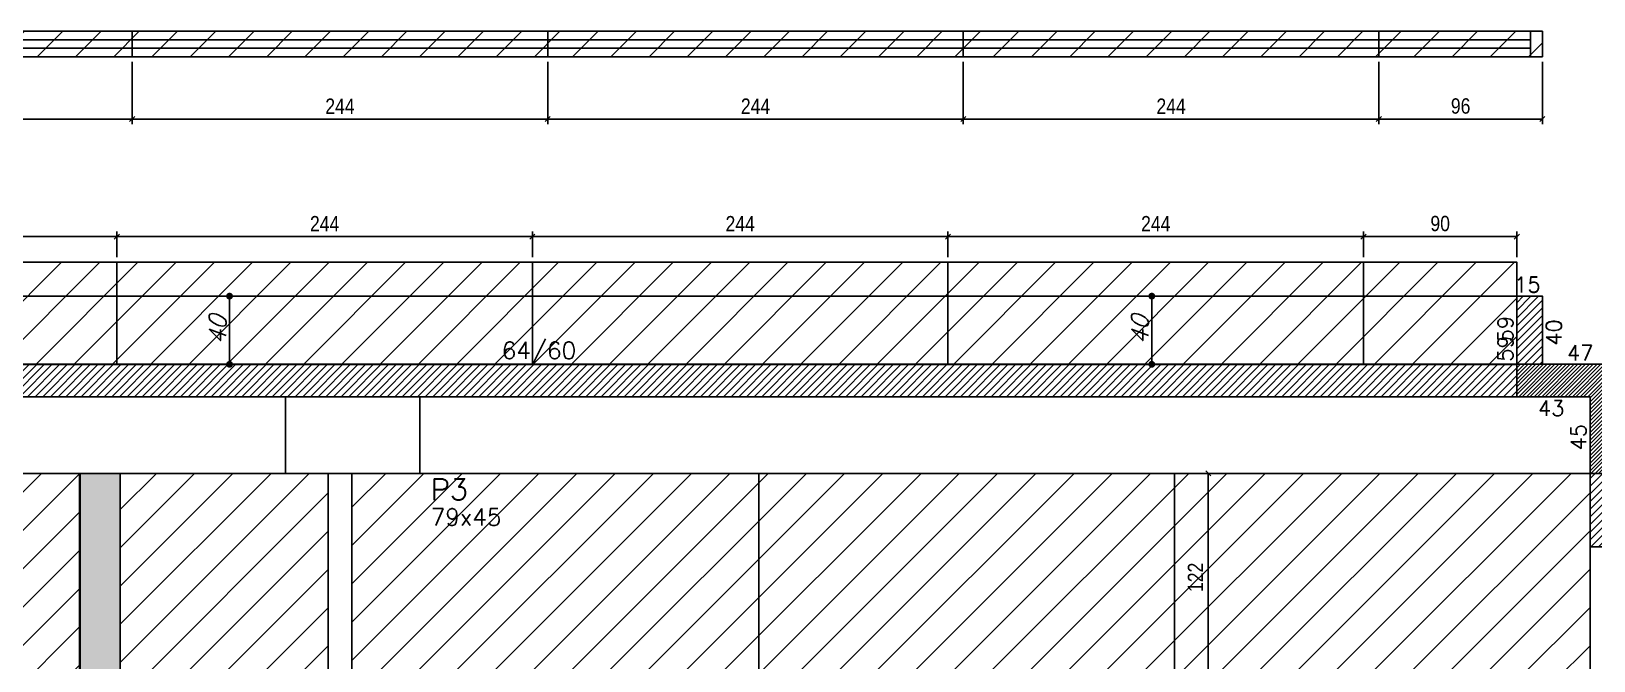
# Model space of a CAD drawing. Extents: x 1860 to 8661, y -614 to 3008.
# Drawn here: x 4649 to 5566, y 1963 to 2332 of the extents above; entities that cross this region are included whole.
import ezdxf

# ---------------------------------------------------------------- set-up
doc = ezdxf.new("R2010")
doc.units = 0
for name, color, linetype in [('COTA', 241, 'Continuous'), ('F-AUX-RED', 1, 'Continuous'), ('F-COTAS', 106, 'Continuous'), ('F-LAJES', 3, 'Continuous'), ('F-PILARES-DIM', 172, 'Continuous'), ('F-PILARES-HACH', 174, 'Continuous'), ('F-PILARES-M', 170, 'Continuous'), ('F-PILARES-NOME', 170, 'Continuous'), ('F-VIGAS', 3, 'Continuous'), ('F-VIGAS-DIM', 2, 'Continuous'), ('Painéis', 200, 'Continuous'), ('SARR_2.2x7', 40, 'Continuous')]:
    doc.layers.add(name, color=color, linetype=linetype)
doc.layers.add('Hachura', color=251, linetype='Continuous', lineweight=9)
doc.styles.add('COTA TECNICA-50', font='techl___.ttf', dxfattribs={"height": 9})
doc.styles.add('CP-TEXT-INCL', font='romans.shx', dxfattribs={"oblique": 20})
doc.styles.add('MCP', font='romans.shx')
doc.dimstyles.new('COTA PAINEL-50', dxfattribs={"dimtxt": 9, "dimasz": 3, "dimexe": 3, "dimexo": 3, "dimgap": 3, "dimtad": 1, "dimdec": 1, "dimzin": 12, "dimdsep": 46, "dimtxsty": 'COTA TECNICA-50', "dimblk1": 'OBLIQUE', "dimblk2": 'OBLIQUE', "dimsah": 1, "dimcen": 0.9, "dimclrd": 4, "dimclre": 4, "dimclrt": 240, "dimadec": 1, "dimazin": 3, "dimtfac": 1, "dimtdec": 1, "dimtmove": 0, "dimatfit": 3, "dimfxl": 1, "dimtolj": 1, "dimtzin": 12, "dimarcsym": 0})
doc.dimstyles.new('CP-COTAS-50', dxfattribs={"dimscale": 0.8, "dimtxt": 12.5, "dimasz": 5, "dimexe": 5, "dimexo": 5, "dimgap": 2.5, "dimtad": 1, "dimdec": 1, "dimdsep": 46, "dimtxsty": 'CP-TEXT-INCL', "dimblk1": 'DOT', "dimblk2": 'DOT', "dimsah": 1, "dimcen": 9, "dimclrd": 256, "dimclre": 256, "dimclrt": 256, "dimadec": 0, "dimazin": 0, "dimtfac": 1, "dimtdec": 1, "dimtmove": 2, "dimatfit": 3, "dimldrblk": 'DOT', "dimfxl": 5, "dimtolj": 1, "dimarcsym": 0})

# ---------------------------------------------------------------- blocks, each defined once
blk = doc.blocks.new('_Dot')
at = {"color": 0, "linetype": 'ByBlock', "lineweight": -2}
blk.add_line((-0.5, 0), (-1, 0), dxfattribs=at)
at = {"color": 0, "linetype": 'ByBlock', "const_width": 0.5}
blk.add_lwpolyline([(-0.25, 0, 1), (0.25, 0, 1)], format="xyb", close=True, dxfattribs=at)
blk = doc.blocks.new('*D1051')
at = {"layer": 'Defpoints', "color": 0, "transparency": 16777216}
for p in [(4765.06, 2176.89), (4765.06, 2136.89), (4765.06, 2136.89)]:
    blk.add_point(p, dxfattribs=at)
at = {"layer": 'F-COTAS', "lineweight": -2, "transparency": 16777216}
blk.add_line((4765.06, 2172.89), (4765.06, 2140.89), dxfattribs=at)
at = {"layer": 'F-COTAS', "lineweight": -2, "transparency": 16777216, "xscale": 4, "yscale": 4, "zscale": 4}
for p, rotation in [((4765.06, 2176.89), 90), ((4765.06, 2136.89), 270)]:
    blk.add_blockref('_Dot', p, dxfattribs=dict(at, rotation=rotation))
at = {"layer": 'F-COTAS', "transparency": 16777216, "insert": (4758.06, 2156.89), "char_height": 10, "attachment_point": 5, "rotation": 90, "style": 'CP-TEXT-INCL'}
blk.add_mtext('\\A1;40', dxfattribs=at)
blk = doc.blocks.new('*D1052')
at = {"layer": 'Defpoints', "color": 0, "transparency": 16777216}
for p in [(5306.54, 2176.89), (5306.54, 2136.89), (5306.54, 2136.89)]:
    blk.add_point(p, dxfattribs=at)
at = {"layer": 'F-COTAS', "lineweight": -2, "transparency": 16777216}
blk.add_line((5306.54, 2172.89), (5306.54, 2140.89), dxfattribs=at)
at = {"layer": 'F-COTAS', "lineweight": -2, "transparency": 16777216, "xscale": 4, "yscale": 4, "zscale": 4}
for p, rotation in [((5306.54, 2176.89), 90), ((5306.54, 2136.89), 270)]:
    blk.add_blockref('_Dot', p, dxfattribs=dict(at, rotation=rotation))
at = {"layer": 'F-COTAS', "transparency": 16777216, "insert": (5299.54, 2156.89), "char_height": 10, "attachment_point": 5, "rotation": 90, "style": 'CP-TEXT-INCL'}
blk.add_mtext('\\A1;40', dxfattribs=at)
blk = doc.blocks.new('_Oblique')
at = {"color": 0, "linetype": 'ByBlock', "lineweight": -2}
blk.add_line((-0.5, -0.5), (0.5, 0.5), dxfattribs=at)
blk = doc.blocks.new('*D1075')
at = {"layer": 'COTA', "color": 4, "lineweight": -2, "transparency": 16777216}
for p, q in [((5322.87, 2072.89), (5342.73, 2072.89)), ((5339.73, 1950.89), (5339.73, 2072.89)), ((5322.87, 1950.89), (5342.73, 1950.89))]:
    blk.add_line(p, q, dxfattribs=at)
at = {"layer": 'Defpoints', "color": 0, "transparency": 16777216}
for p in [(5319.87, 2072.89), (5339.73, 2072.89), (5319.87, 1950.89)]:
    blk.add_point(p, dxfattribs=at)
at = {"layer": 'COTA', "color": 4, "lineweight": -2, "transparency": 16777216, "xscale": 3, "yscale": 3, "zscale": 3}
for p, rotation in [((5339.73, 2072.89), 90), ((5339.73, 1950.89), 270)]:
    blk.add_blockref('_Oblique', p, dxfattribs=dict(at, rotation=rotation))
at = {"layer": 'COTA', "color": 240, "transparency": 16777216, "insert": (5332.18, 2011.89), "char_height": 9, "attachment_point": 5, "rotation": 90, "style": 'COTA TECNICA-50'}
blk.add_mtext('\\A1;122', dxfattribs=at)
blk = doc.blocks.new('*D1380')
at = {"layer": 'COTA', "color": 4, "lineweight": -2, "transparency": 16777216}
for p, q in [((4454.87, 2199.79), (4454.87, 2214.83)), ((4454.87, 2211.83), (4698.87, 2211.83)), ((4698.87, 2199.79), (4698.87, 2214.83))]:
    blk.add_line(p, q, dxfattribs=at)
at = {"layer": 'Defpoints', "color": 0, "transparency": 16777216}
for p in [(4698.87, 2211.83), (4454.87, 2196.79), (4698.87, 2196.79)]:
    blk.add_point(p, dxfattribs=at)
at = {"layer": 'COTA', "color": 4, "lineweight": -2, "transparency": 16777216, "xscale": 3, "yscale": 3, "zscale": 3, "rotation": 180}
blk.add_blockref('_Oblique', (4454.87, 2211.83), dxfattribs=at)
at = {"layer": 'COTA', "color": 4, "lineweight": -2, "transparency": 16777216, "xscale": 3, "yscale": 3, "zscale": 3}
blk.add_blockref('_Oblique', (4698.87, 2211.83), dxfattribs=at)
at = {"layer": 'COTA', "color": 240, "transparency": 16777216, "insert": (4576.87, 2219.4), "char_height": 9, "attachment_point": 5, "style": 'COTA TECNICA-50'}
blk.add_mtext('\\A1;244', dxfattribs=at)
blk = doc.blocks.new('*D1381')
at = {"layer": 'COTA', "color": 4, "lineweight": -2, "transparency": 16777216}
for p, q in [((4698.87, 2199.79), (4698.87, 2214.83)), ((4698.87, 2211.83), (4942.87, 2211.83)), ((4942.87, 2199.79), (4942.87, 2214.83))]:
    blk.add_line(p, q, dxfattribs=at)
at = {"layer": 'Defpoints', "color": 0, "transparency": 16777216}
for p in [(4942.87, 2211.83), (4698.87, 2196.79), (4942.87, 2196.79)]:
    blk.add_point(p, dxfattribs=at)
at = {"layer": 'COTA', "color": 4, "lineweight": -2, "transparency": 16777216, "xscale": 3, "yscale": 3, "zscale": 3, "rotation": 180}
blk.add_blockref('_Oblique', (4698.87, 2211.83), dxfattribs=at)
at = {"layer": 'COTA', "color": 4, "lineweight": -2, "transparency": 16777216, "xscale": 3, "yscale": 3, "zscale": 3}
blk.add_blockref('_Oblique', (4942.87, 2211.83), dxfattribs=at)
at = {"layer": 'COTA', "color": 240, "transparency": 16777216, "insert": (4820.87, 2219.4), "char_height": 9, "attachment_point": 5, "style": 'COTA TECNICA-50'}
blk.add_mtext('\\A1;244', dxfattribs=at)
blk = doc.blocks.new('*D1382')
at = {"layer": 'COTA', "color": 4, "lineweight": -2, "transparency": 16777216}
for p, q in [((4942.87, 2199.79), (4942.87, 2214.83)), ((4942.87, 2211.83), (5186.87, 2211.83)), ((5186.87, 2199.79), (5186.87, 2214.83))]:
    blk.add_line(p, q, dxfattribs=at)
at = {"layer": 'Defpoints', "color": 0, "transparency": 16777216}
for p in [(5186.87, 2211.83), (4942.87, 2196.79), (5186.87, 2196.79)]:
    blk.add_point(p, dxfattribs=at)
at = {"layer": 'COTA', "color": 4, "lineweight": -2, "transparency": 16777216, "xscale": 3, "yscale": 3, "zscale": 3, "rotation": 180}
blk.add_blockref('_Oblique', (4942.87, 2211.83), dxfattribs=at)
at = {"layer": 'COTA', "color": 4, "lineweight": -2, "transparency": 16777216, "xscale": 3, "yscale": 3, "zscale": 3}
blk.add_blockref('_Oblique', (5186.87, 2211.83), dxfattribs=at)
at = {"layer": 'COTA', "color": 240, "transparency": 16777216, "insert": (5064.87, 2219.4), "char_height": 9, "attachment_point": 5, "style": 'COTA TECNICA-50'}
blk.add_mtext('\\A1;244', dxfattribs=at)
blk = doc.blocks.new('*D1383')
at = {"layer": 'COTA', "color": 4, "lineweight": -2, "transparency": 16777216}
for p, q in [((5186.87, 2199.79), (5186.87, 2214.83)), ((5186.87, 2211.83), (5430.87, 2211.83)), ((5430.87, 2199.79), (5430.87, 2214.83))]:
    blk.add_line(p, q, dxfattribs=at)
at = {"layer": 'Defpoints', "color": 0, "transparency": 16777216}
for p in [(5430.87, 2211.83), (5186.87, 2196.79), (5430.87, 2196.79)]:
    blk.add_point(p, dxfattribs=at)
at = {"layer": 'COTA', "color": 4, "lineweight": -2, "transparency": 16777216, "xscale": 3, "yscale": 3, "zscale": 3, "rotation": 180}
blk.add_blockref('_Oblique', (5186.87, 2211.83), dxfattribs=at)
at = {"layer": 'COTA', "color": 4, "lineweight": -2, "transparency": 16777216, "xscale": 3, "yscale": 3, "zscale": 3}
blk.add_blockref('_Oblique', (5430.87, 2211.83), dxfattribs=at)
at = {"layer": 'COTA', "color": 240, "transparency": 16777216, "insert": (5308.87, 2219.4), "char_height": 9, "attachment_point": 5, "style": 'COTA TECNICA-50'}
blk.add_mtext('\\A1;244', dxfattribs=at)
blk = doc.blocks.new('*D1384')
at = {"layer": 'COTA', "color": 4, "lineweight": -2, "transparency": 16777216}
for p, q in [((5430.87, 2199.79), (5430.87, 2214.83)), ((5430.87, 2211.83), (5520.87, 2211.83)), ((5520.87, 2199.79), (5520.87, 2214.83))]:
    blk.add_line(p, q, dxfattribs=at)
at = {"layer": 'Defpoints', "color": 0, "transparency": 16777216}
for p in [(5520.87, 2211.83), (5430.87, 2196.79), (5520.87, 2196.79)]:
    blk.add_point(p, dxfattribs=at)
at = {"layer": 'COTA', "color": 4, "lineweight": -2, "transparency": 16777216, "xscale": 3, "yscale": 3, "zscale": 3, "rotation": 180}
blk.add_blockref('_Oblique', (5430.87, 2211.83), dxfattribs=at)
at = {"layer": 'COTA', "color": 4, "lineweight": -2, "transparency": 16777216, "xscale": 3, "yscale": 3, "zscale": 3}
blk.add_blockref('_Oblique', (5520.87, 2211.83), dxfattribs=at)
at = {"layer": 'COTA', "color": 240, "transparency": 16777216, "insert": (5475.87, 2219.45), "char_height": 9, "attachment_point": 5, "style": 'COTA TECNICA-50'}
blk.add_mtext('\\A1;90', dxfattribs=at)
blk = doc.blocks.new('*D1328')
at = {"layer": 'COTA', "color": 4, "lineweight": -2, "transparency": 16777216}
for p, q in [((4463.87, 2314.3), (4463.87, 2277.79)), ((4707.87, 2314.3), (4707.87, 2277.79)), ((4463.87, 2280.79), (4707.87, 2280.79))]:
    blk.add_line(p, q, dxfattribs=at)
at = {"layer": 'Defpoints', "color": 0, "transparency": 16777216}
for p in [(4463.87, 2317.3), (4707.87, 2317.3), (4707.87, 2280.79)]:
    blk.add_point(p, dxfattribs=at)
at = {"layer": 'COTA', "color": 4, "lineweight": -2, "transparency": 16777216, "xscale": 3, "yscale": 3, "zscale": 3, "rotation": 180}
blk.add_blockref('_Oblique', (4463.87, 2280.79), dxfattribs=at)
at = {"layer": 'COTA', "color": 4, "lineweight": -2, "transparency": 16777216, "xscale": 3, "yscale": 3, "zscale": 3}
blk.add_blockref('_Oblique', (4707.87, 2280.79), dxfattribs=at)
at = {"layer": 'COTA', "color": 240, "transparency": 16777216, "insert": (4585.87, 2288.35), "char_height": 9, "attachment_point": 5, "style": 'COTA TECNICA-50'}
blk.add_mtext('\\A1;244', dxfattribs=at)
blk = doc.blocks.new('*D1330')
at = {"layer": 'COTA', "color": 4, "lineweight": -2, "transparency": 16777216}
for p, q in [((4707.87, 2314.3), (4707.87, 2277.79)), ((4951.87, 2314.3), (4951.87, 2277.79)), ((4707.87, 2280.79), (4951.87, 2280.79))]:
    blk.add_line(p, q, dxfattribs=at)
at = {"layer": 'Defpoints', "color": 0, "transparency": 16777216}
for p in [(4707.87, 2317.3), (4951.87, 2317.3), (4951.87, 2280.79)]:
    blk.add_point(p, dxfattribs=at)
at = {"layer": 'COTA', "color": 4, "lineweight": -2, "transparency": 16777216, "xscale": 3, "yscale": 3, "zscale": 3, "rotation": 180}
blk.add_blockref('_Oblique', (4707.87, 2280.79), dxfattribs=at)
at = {"layer": 'COTA', "color": 4, "lineweight": -2, "transparency": 16777216, "xscale": 3, "yscale": 3, "zscale": 3}
blk.add_blockref('_Oblique', (4951.87, 2280.79), dxfattribs=at)
at = {"layer": 'COTA', "color": 240, "transparency": 16777216, "insert": (4829.87, 2288.35), "char_height": 9, "attachment_point": 5, "style": 'COTA TECNICA-50'}
blk.add_mtext('\\A1;244', dxfattribs=at)
blk = doc.blocks.new('*D1331')
at = {"layer": 'COTA', "color": 4, "lineweight": -2, "transparency": 16777216}
for p, q in [((4951.87, 2314.3), (4951.87, 2277.79)), ((5195.87, 2314.3), (5195.87, 2277.79)), ((4951.87, 2280.79), (5195.87, 2280.79))]:
    blk.add_line(p, q, dxfattribs=at)
at = {"layer": 'Defpoints', "color": 0, "transparency": 16777216}
for p in [(4951.87, 2317.3), (5195.87, 2317.3), (5195.87, 2280.79)]:
    blk.add_point(p, dxfattribs=at)
at = {"layer": 'COTA', "color": 4, "lineweight": -2, "transparency": 16777216, "xscale": 3, "yscale": 3, "zscale": 3, "rotation": 180}
blk.add_blockref('_Oblique', (4951.87, 2280.79), dxfattribs=at)
at = {"layer": 'COTA', "color": 4, "lineweight": -2, "transparency": 16777216, "xscale": 3, "yscale": 3, "zscale": 3}
blk.add_blockref('_Oblique', (5195.87, 2280.79), dxfattribs=at)
at = {"layer": 'COTA', "color": 240, "transparency": 16777216, "insert": (5073.87, 2288.35), "char_height": 9, "attachment_point": 5, "style": 'COTA TECNICA-50'}
blk.add_mtext('\\A1;244', dxfattribs=at)
blk = doc.blocks.new('*D1332')
at = {"layer": 'COTA', "color": 4, "lineweight": -2, "transparency": 16777216}
for p, q in [((5195.87, 2314.3), (5195.87, 2277.79)), ((5439.87, 2314.3), (5439.87, 2277.79)), ((5195.87, 2280.79), (5439.87, 2280.79))]:
    blk.add_line(p, q, dxfattribs=at)
at = {"layer": 'Defpoints', "color": 0, "transparency": 16777216}
for p in [(5195.87, 2317.3), (5439.87, 2317.3), (5439.87, 2280.79)]:
    blk.add_point(p, dxfattribs=at)
at = {"layer": 'COTA', "color": 4, "lineweight": -2, "transparency": 16777216, "xscale": 3, "yscale": 3, "zscale": 3, "rotation": 180}
blk.add_blockref('_Oblique', (5195.87, 2280.79), dxfattribs=at)
at = {"layer": 'COTA', "color": 4, "lineweight": -2, "transparency": 16777216, "xscale": 3, "yscale": 3, "zscale": 3}
blk.add_blockref('_Oblique', (5439.87, 2280.79), dxfattribs=at)
at = {"layer": 'COTA', "color": 240, "transparency": 16777216, "insert": (5317.87, 2288.35), "char_height": 9, "attachment_point": 5, "style": 'COTA TECNICA-50'}
blk.add_mtext('\\A1;244', dxfattribs=at)
blk = doc.blocks.new('*D1333')
at = {"layer": 'COTA', "color": 4, "lineweight": -2, "transparency": 16777216}
for p, q in [((5439.87, 2314.3), (5439.87, 2277.79)), ((5535.87, 2314.3), (5535.87, 2277.79)), ((5439.87, 2280.79), (5535.87, 2280.79))]:
    blk.add_line(p, q, dxfattribs=at)
at = {"layer": 'Defpoints', "color": 0, "transparency": 16777216}
for p in [(5439.87, 2317.3), (5535.87, 2317.3), (5535.87, 2280.79)]:
    blk.add_point(p, dxfattribs=at)
at = {"layer": 'COTA', "color": 4, "lineweight": -2, "transparency": 16777216, "xscale": 3, "yscale": 3, "zscale": 3, "rotation": 180}
blk.add_blockref('_Oblique', (5439.87, 2280.79), dxfattribs=at)
at = {"layer": 'COTA', "color": 4, "lineweight": -2, "transparency": 16777216, "xscale": 3, "yscale": 3, "zscale": 3}
blk.add_blockref('_Oblique', (5535.87, 2280.79), dxfattribs=at)
at = {"layer": 'COTA', "color": 240, "transparency": 16777216, "insert": (5487.87, 2288.4), "char_height": 9, "attachment_point": 5, "style": 'COTA TECNICA-50'}
blk.add_mtext('\\A1;96', dxfattribs=at)

msp = doc.modelspace()

# ---------------------------------------------------------------- hatches: boundary and pattern name
at = {"layer": 'F-AUX-RED'}
h = msp.add_hatch(dxfattribs=at)
h.set_pattern_fill('ANSI31', color=256)
h.set_pattern_definition([(45, (4454.8736, -4261.1125), (-2.245064, 2.245064), [])])
h.paths.add_polyline_path([(5582.87, 2136.89), (3294.87, 2136.89), (3294.87, 2117.89), (5563.87, 2117.89), (5563.87, 2029.89), (5582.87, 2029.89)])
at = {"layer": 'F-PILARES-HACH', "linetype": 'Continuous'}
h = msp.add_hatch(dxfattribs=at)
h.set_pattern_fill('ANSI31', color=256, style=0)
h.set_pattern_definition([(45, (4454.8736, 738.7875), (-2.245064, 2.245064), [])])
h.paths.add_polyline_path([(5520.87, 2176.79), (5520.87, 2117.79), (5563.87, 2117.79), (5563.87, 2072.79), (5582.87, 2072.79), (5582.87, 2136.79), (5535.87, 2136.79), (5535.87, 2176.79)], flags=16)
at = {"layer": 'Hachura', "linetype": 'ByBlock'}
h = msp.add_hatch(dxfattribs=at)
h.set_pattern_fill('ANSI31', color=256, scale=5)
h.paths.add_polyline_path([(3234.87, 1436.29), (3294.87, 1436.29), (3294.87, 1680.29), (3234.87, 1680.29)])
h.paths.add_polyline_path([(3234.87, 1680.29), (3294.87, 1680.29), (3294.87, 1924.29), (3234.87, 1924.29)])
h.paths.add_polyline_path([(3234.87, 1924.29), (3294.87, 1924.29), (3294.87, 2136.79), (3234.87, 2136.79)])
h.paths.add_polyline_path([(3478.87, 2136.79), (3478.87, 2196.79), (3234.87, 2196.79), (3234.87, 2136.79)])
h.paths.add_polyline_path([(3722.87, 2136.79), (3722.87, 2196.79), (3478.87, 2196.79), (3478.87, 2136.79)])
h.paths.add_polyline_path([(3966.87, 2136.79), (3966.87, 2196.79), (3722.87, 2196.79), (3722.87, 2136.79)])
h.paths.add_polyline_path([(4210.87, 2136.79), (4210.87, 2196.79), (3966.87, 2196.79), (3966.87, 2136.79)])
h.paths.add_polyline_path([(4454.87, 2136.79), (4454.87, 2196.79), (4210.87, 2196.79), (4210.87, 2136.79)])
h.paths.add_polyline_path([(4454.87, 2196.79), (4454.87, 2136.79), (4698.87, 2136.79), (4698.87, 2196.79)])
h.paths.add_polyline_path([(4698.87, 2196.79), (4698.87, 2136.79), (4942.87, 2136.79), (4942.87, 2196.79)])
h.paths.add_polyline_path([(4942.87, 2196.79), (4942.87, 2136.79), (5186.87, 2136.79), (5186.87, 2196.79)])
h.paths.add_polyline_path([(5186.87, 2196.79), (5186.87, 2136.79), (5430.87, 2136.79), (5430.87, 2196.79)])
h.paths.add_polyline_path([(5520.87, 2136.79), (5520.87, 2196.79), (5430.87, 2196.79), (5430.87, 2136.79)])
h.paths.add_polyline_path([(5439.87, 2332.3), (5439.87, 2317.3), (5535.87, 2317.3), (5535.87, 2332.3)])
h.paths.add_polyline_path([(5439.87, 2317.3), (5439.87, 2332.3), (5195.87, 2332.3), (5195.87, 2317.3)])
h.paths.add_polyline_path([(4951.87, 2332.3), (4951.87, 2317.3), (5195.87, 2317.3), (5195.87, 2332.3)])
h.paths.add_polyline_path([(4951.87, 2317.3), (4951.87, 2332.3), (4707.87, 2332.3), (4707.87, 2317.3)])
h.paths.add_polyline_path([(4463.87, 2332.3), (4463.87, 2317.3), (4707.87, 2317.3), (4707.87, 2332.3)])
h.paths.add_polyline_path([(4219.87, 2332.3), (4219.87, 2317.3), (4463.87, 2317.3), (4463.87, 2332.3)])
h.paths.add_polyline_path([(4219.87, 2317.3), (4219.87, 2332.3), (3975.87, 2332.3), (3975.87, 2317.3)])
h.paths.add_polyline_path([(3975.87, 2317.3), (3975.87, 2332.3), (3731.87, 2332.3), (3731.87, 2317.3)])
h.paths.add_polyline_path([(3731.87, 2317.3), (3731.87, 2332.3), (3487.87, 2332.3), (3487.87, 2317.3)])
h.paths.add_polyline_path([(3243.87, 2332.3), (3243.87, 2317.3), (3487.87, 2317.3), (3487.87, 2332.3)])
h.paths.add_polyline_path([(3153.66, 1932.79), (3168.66, 1932.79), (3168.66, 2176.79), (3153.66, 2176.79)])
h.paths.add_polyline_path([(3168.66, 1932.79), (3153.66, 1932.79), (3153.66, 1688.79), (3168.66, 1688.79)])
h.paths.add_polyline_path([(3153.66, 1665.29), (3168.66, 1665.29), (3168.66, 1688.79), (3153.66, 1688.79)])
h.paths.add_polyline_path([(3153.66, 1421.29), (3168.66, 1421.29), (3168.66, 1665.29), (3153.66, 1665.29)])
h = msp.add_hatch(dxfattribs=at)
h.set_pattern_fill('ANSI31', color=256, scale=5)
h.paths.add_polyline_path([(4534.87, 2072.89), (4412.87, 2072.89), (4412.87, 1828.89), (4534.87, 1828.89)])
h.paths.add_polyline_path([(4676.87, 2072.89), (4554.87, 2072.89), (4554.87, 1828.89), (4676.87, 1828.89)])
h.paths.add_polyline_path([(4700.87, 1828.89), (4822.87, 1828.89), (4822.87, 2072.89), (4797.87, 2072.89), (4700.87, 2072.89)])
h.paths.add_polyline_path([(4822.87, 1828.89), (4700.87, 1828.89), (4700.87, 1622.39), (4822.87, 1622.39)])
h = msp.add_hatch(color=256, dxfattribs=at)
h.dxf.hatch_style = 1
h.paths.add_polyline_path([(4554.87, 2072.89), (4534.87, 2072.89), (4534.87, 2053.39), (4554.87, 2053.39)])
h.paths.add_polyline_path([(4554.87, 2053.39), (4534.87, 2053.39), (4534.87, 2034.39), (4554.87, 2034.39)])
h.paths.add_polyline_path([(4554.87, 2034.39), (4534.87, 2034.39), (4534.87, 1828.89), (4554.87, 1828.89)])
h.paths.add_polyline_path([(4554.87, 1828.89), (4534.87, 1828.89), (4534.87, 1622.39), (4554.87, 1622.39)])
h.paths.add_polyline_path([(4700.87, 1828.89), (4677.37, 1828.89), (4677.37, 1622.39), (4700.87, 1622.39)])
h.paths.add_polyline_path([(4700.87, 2034.39), (4677.37, 2034.39), (4677.37, 1828.89), (4700.87, 1828.89)])
h.paths.add_polyline_path([(4700.87, 2053.39), (4677.37, 2053.39), (4677.37, 2034.39), (4700.87, 2034.39)])
h.paths.add_polyline_path([(4700.87, 2072.89), (4677.37, 2072.89), (4677.37, 2053.39), (4700.87, 2053.39)])
h = msp.add_hatch(dxfattribs=at)
h.set_pattern_fill('ANSI31', color=256, scale=5)
h.paths.add_polyline_path([(5075.87, 1950.89), (5075.87, 2072.89), (4876.87, 2072.89), (4836.87, 2072.89), (4836.87, 1950.89)])
h.paths.add_polyline_path([(5075.87, 2072.89), (5075.87, 1950.89), (5319.87, 1950.89), (5319.87, 2072.89)])
h.paths.add_polyline_path([(5563.87, 1950.89), (5563.87, 2039.39), (5563.87, 2072.89), (5319.87, 2072.89), (5319.87, 1950.89)])
h.paths.add_polyline_path([(5319.87, 1930.89), (5319.87, 1808.89), (5563.87, 1808.89), (5563.87, 1930.89)])
h.paths.add_polyline_path([(5319.87, 1930.89), (5075.87, 1930.89), (5075.87, 1808.89), (5319.87, 1808.89)])
h.paths.add_polyline_path([(5075.87, 1930.89), (4836.87, 1930.89), (4836.87, 1808.89), (5075.87, 1808.89)])
h.paths.add_polyline_path([(5075.87, 1788.39), (4836.87, 1788.39), (4836.87, 1666.39), (5075.87, 1666.39)])
h.paths.add_polyline_path([(5075.87, 1788.39), (5075.87, 1666.39), (5319.87, 1666.39), (5319.87, 1788.39)])
h.paths.add_polyline_path([(5191.87, 1646.39), (5191.87, 1567.39), (5319.87, 1567.39), (5319.87, 1646.39)])
h.paths.add_polyline_path([(5563.87, 1646.39), (5319.87, 1646.39), (5319.87, 1567.39), (5563.87, 1567.39)])
h.paths.add_polyline_path([(5563.87, 1666.39), (5563.87, 1788.39), (5319.87, 1788.39), (5319.87, 1666.39)])

# ---------------------------------------------------------------- linework, layer by layer
at = {"layer": 'F-AUX-RED', "color": 2}
for p, q in [((5582.87, 2136.89), (3294.87, 2136.89)), ((3294.87, 2117.89), (5563.87, 2117.89)), ((5563.87, 2029.89), (5563.87, 2117.89)), ((5563.87, 2029.89), (5582.87, 2029.89))]:
    msp.add_line(p, q, dxfattribs=at)
at = {"layer": 'F-LAJES', "linetype": 'Continuous'}
msp.add_line((3254.87, 2176.89), (5535.87, 2176.89), dxfattribs=at)
at = {"layer": 'F-PILARES-M', "linetype": 'Continuous'}
for points in [[(5520.87, 2176.89), (5520.87, 2117.89), (5563.87, 2117.89), (5563.87, 2072.89), (5582.87, 2072.89), (5582.87, 2136.89), (5535.87, 2136.89), (5535.87, 2176.89), (5520.87, 2176.89)], [(4797.87, 2072.89), (4876.87, 2072.89), (4876.87, 2117.89), (4797.87, 2117.89), (4797.87, 2072.89)]]:
    msp.add_lwpolyline(points, dxfattribs=at)
at = {"layer": 'F-VIGAS'}
for points in [[(4837.37, 2136.89), (4403.37, 2136.89)], [(5520.87, 2136.89), (4837.37, 2136.89)], [(4412.87, 2072.89), (4797.87, 2072.89)], [(4822.87, 2072.89), (4822.87, 1622.39)], [(4836.87, 1622.39), (4836.87, 2072.89)], [(4876.87, 2072.89), (5563.87, 2072.89)], [(5563.87, 2072.89), (5563.87, 2039.39)], [(5563.87, 2039.39), (5563.87, 1567.39)]]:
    msp.add_lwpolyline(points, dxfattribs=at)
at = {"layer": 'Painéis'}
for p, q in [((3243.87, 2332.3), (5535.87, 2332.3)), ((4707.87, 2332.3), (4707.87, 2317.3)), ((4951.87, 2332.3), (4951.87, 2317.3)), ((5195.87, 2332.3), (5195.87, 2317.3)), ((5439.87, 2332.3), (5439.87, 2317.3)), ((5535.87, 2317.3), (5535.87, 2332.3)), ((3243.87, 2317.3), (5535.87, 2317.3)), ((4698.87, 2196.79), (4698.87, 2136.79)), ((4942.87, 2196.79), (4942.87, 2136.79)), ((5186.87, 2196.79), (5186.87, 2136.79)), ((5430.87, 2196.79), (5430.87, 2136.79))]:
    msp.add_line(p, q, dxfattribs=at)
msp.add_lwpolyline([(3234.87, 2136.79), (5520.87, 2136.79), (5520.87, 2196.79), (3234.87, 2196.79)], close=True, dxfattribs=at)
for points in [[(4676.87, 2072.89), (4676.87, 1622.39)], [(4677.37, 2072.89), (4677.37, 1622.39)], [(4700.87, 2072.89), (4700.87, 1622.39)], [(5075.87, 1666.39), (5075.87, 2072.89)], [(5319.87, 2072.89), (5319.87, 1567.39)]]:
    msp.add_lwpolyline(points, dxfattribs=at)
at = {"layer": 'SARR_2.2x7'}
for p, q in [((5528.87, 2317.3), (5528.87, 2332.3)), ((4463.87, 2327.3), (4707.87, 2327.3)), ((4463.87, 2322.3), (4707.87, 2322.3)), ((4707.87, 2327.3), (4951.87, 2327.3)), ((4707.87, 2322.3), (4951.87, 2322.3)), ((4951.87, 2327.3), (5195.87, 2327.3)), ((4951.87, 2322.3), (5195.87, 2322.3)), ((5195.87, 2327.3), (5439.87, 2327.3)), ((5195.87, 2322.3), (5439.87, 2322.3)), ((5439.87, 2327.3), (5528.87, 2327.3)), ((5439.87, 2322.3), (5528.87, 2322.3))]:
    msp.add_line(p, q, dxfattribs=at)

# ---------------------------------------------------------------- texts
at = {"layer": 'F-PILARES-DIM', "linetype": 'Continuous', "style": 'MCP'}
for s, height, p in [('15', 9, (5519.37, 2179.14)), ('15', 9, (5519.37, 2179.04)), ('47', 9, (5550.37, 2139.14)), ('43', 9, (5533.37, 2106.64)), ('79x45', 10, (4883.12, 2042.26))]:
    msp.add_text(s, height=height, dxfattribs=at).set_placement(p)
for s, p in [('59', (5518.62, 2149.83)), ('40', (5547.12, 2147.89)), ('40', (5547.12, 2147.79)), ('59', (5518.62, 2138.39)), ('45', (5561.62, 2086.39))]:
    msp.add_text(s, height=9, rotation=90, dxfattribs=at).set_placement(p)
at = {"layer": 'F-PILARES-NOME', "linetype": 'Continuous', "style": 'MCP'}
msp.add_text('P3', height=12.5, dxfattribs=at).set_placement((4883.12, 2057.26))
at = {"layer": 'F-VIGAS-DIM', "linetype": 'Continuous', "style": 'MCP'}
msp.add_text('64/60', height=10, dxfattribs=at).set_placement((4924.87, 2140.01))

# ---------------------------------------------------------------- dimensions: what is measured, and where the dimension line sits
at = {"layer": 'COTA'}
for base, p1, p2, picture, middle in [((4707.87, 2280.79), (4463.87, 2317.3), (4707.87, 2317.3), '*D1328', (4585.87, 2288.35)), ((4951.87, 2280.79), (4707.87, 2317.3), (4951.87, 2317.3), '*D1330', (4829.87, 2288.35)), ((5195.87, 2280.79), (4951.87, 2317.3), (5195.87, 2317.3), '*D1331', (5073.87, 2288.35)), ((5439.87, 2280.79), (5195.87, 2317.3), (5439.87, 2317.3), '*D1332', (5317.87, 2288.35)), ((5535.87, 2280.79), (5439.87, 2317.3), (5535.87, 2317.3), '*D1333', (5487.87, 2288.4)), ((4942.87, 2211.83), (4698.87, 2196.79), (4942.87, 2196.79), '*D1381', (4820.87, 2219.4)), ((5186.87, 2211.83), (4942.87, 2196.79), (5186.87, 2196.79), '*D1382', (5064.87, 2219.4)), ((5430.87, 2211.83), (5186.87, 2196.79), (5430.87, 2196.79), '*D1383', (5308.87, 2219.4)), ((5520.87, 2211.83), (5430.87, 2196.79), (5520.87, 2196.79), '*D1384', (5475.87, 2219.45))]:
    dim = msp.add_linear_dim(base=base, p1=p1, p2=p2, dimstyle='COTA PAINEL-50', override={"dimtmove": 1}, dxfattribs=at)
    dim.commit()
    dim.dimension.update_dxf_attribs({"geometry": picture, "text_midpoint": middle})
dim = msp.add_linear_dim(base=(4698.87, 2211.83), p1=(4454.87, 2196.79), p2=(4698.87, 2196.79), dimstyle='COTA PAINEL-50', dxfattribs=at)
dim.commit()
dim.dimension.update_dxf_attribs({"geometry": '*D1380', "text_midpoint": (4576.87, 2219.4)})
dim = msp.add_linear_dim(base=(5339.73, 2072.89), p1=(5319.87, 1950.89), p2=(5319.87, 2072.89), angle=90, dimstyle='COTA PAINEL-50', override={"dimtmove": 1}, dxfattribs=at)
dim.commit()
dim.dimension.update_dxf_attribs({"geometry": '*D1075', "text_midpoint": (5332.18, 2011.89)})
at = {"layer": 'F-COTAS'}
for p1, p2, picture, middle in [((4765.06, 2176.89), (4765.06, 2136.89), '*D1051', (4758.06, 2156.89)), ((5306.54, 2176.89), (5306.54, 2136.89), '*D1052', (5299.54, 2156.89))]:
    dim = msp.add_aligned_dim(p1=p1, p2=p2, distance=0, dimstyle='CP-COTAS-50', dxfattribs=at)
    dim.commit()
    dim.dimension.update_dxf_attribs({"geometry": picture, "text_midpoint": middle})

doc.saveas('drawing.dxf')
